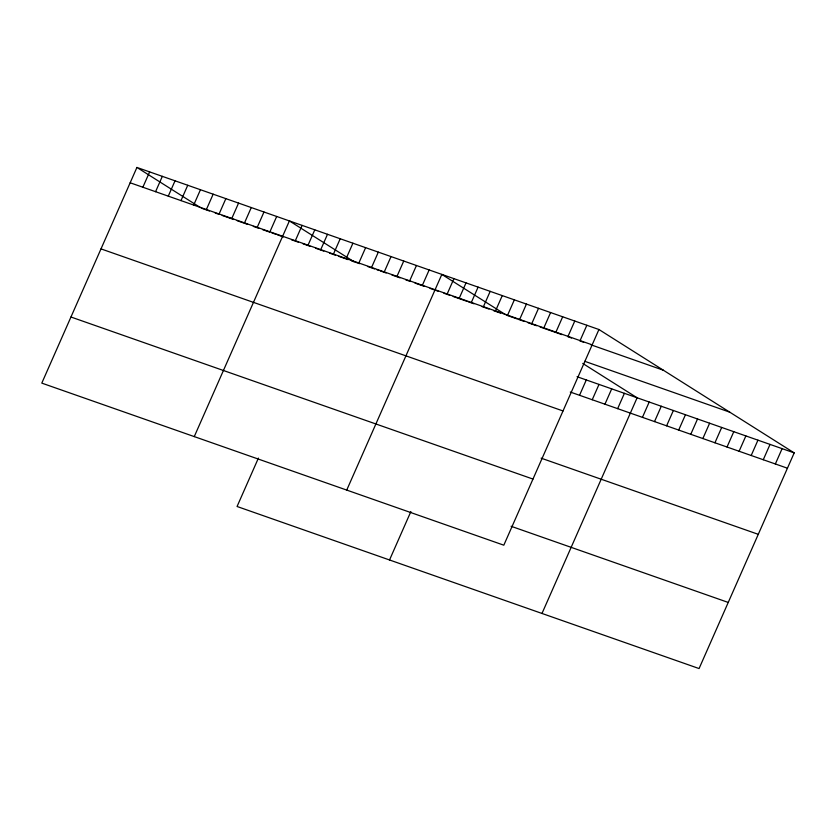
<?xml version="1.0" encoding="UTF-8"?>
<svg xmlns="http://www.w3.org/2000/svg" width="836" height="836" viewBox="0 0 836 836"><rect width="100%" height="100%" fill="white"/><g stroke="black" fill="none" stroke-linecap="round" stroke-linejoin="round"><path stroke-width="1.25" d="M136.926 167.44L41.8 383.118L503.815 545.187L598.931 329.509L136.926 167.44L200.358 207.527M142.862 187.233L149.634 171.902M155.569 191.695L162.33 176.354M168.276 196.146L175.037 180.816M180.984 200.609L187.745 185.268M193.691 205.06L200.452 189.73M206.387 209.522L213.159 194.182M219.095 213.974L225.856 198.644M231.802 218.436L238.563 203.096M244.509 222.888L251.27 207.558M257.216 227.35L263.977 212.01M269.923 231.802L276.685 216.472M194.266 436.601L289.392 220.923L353.827 261.637M295.327 240.716L302.089 225.386M308.035 245.178L314.796 229.837M320.742 249.63L327.503 234.299M333.449 254.092L340.21 238.751M346.146 258.543L352.917 243.213M258.418 458.086L237.069 506.491L699.074 668.56L794.2 452.882L598.931 329.509M358.853 263.006L365.614 247.665M371.56 267.457L378.321 252.127M384.267 271.919L391.029 256.579M396.975 276.371L403.736 261.041M409.682 280.823L416.443 265.493M422.379 285.285L429.15 269.955M346.731 490.084L441.847 274.407L505.278 314.482M447.166 293.979L453.938 278.649M459.257 298.222L466.018 282.881M471.337 302.454L478.098 287.124M483.417 306.697L490.189 291.356M495.508 310.929L502.269 295.599M389.524 559.974L410.873 511.569M507.588 315.172L514.349 299.842M519.668 319.415L526.44 304.074M531.759 323.647L538.52 308.317M543.839 327.89L550.6 312.549M555.919 332.132L562.68 316.792M568.01 336.365L574.771 321.034M580.09 340.607L586.851 325.267M579.536 395.292L586.297 379.952M592.233 399.744L599.004 384.414M604.94 404.206L611.701 388.865M617.647 408.658L624.408 393.328M541.989 613.457L637.116 397.779L582.744 363.43M642.435 417.352L649.196 402.022M654.515 421.595L661.286 406.254M666.605 425.827L673.367 410.497M678.686 430.07L685.447 414.729M690.766 434.312L697.537 418.972M702.857 438.545L709.618 423.215M714.937 442.787L721.698 427.447M727.017 447.02L733.778 431.69M739.108 451.262L745.869 435.932M751.188 455.505L757.949 440.164M763.268 459.737L770.029 444.407M775.348 463.98L782.12 448.639M130.165 182.781L592.17 344.84M201.361 208.154L209.449 210.996M215.218 213.023L218.687 214.235M222.157 215.448L233.704 219.502M237.163 220.714L247.56 224.361M253.339 226.389L259.108 228.416M262.577 229.628L269.505 232.063M271.815 232.868L276.434 234.498M277.594 234.895L283.373 236.922M291.45 239.765L298.379 242.189M303.008 243.809L309.937 246.244M315.705 248.271L323.793 251.103M329.572 253.13L335.34 255.158M338.81 256.37L348.048 259.609M351.517 260.832L359.595 263.664M367.683 266.496L374.612 268.931M376.921 269.746L379.23 270.55M380.39 270.958L386.169 272.985M391.938 275.013L400.026 277.845M405.805 279.872L410.424 281.492M415.043 283.111L424.28 286.351M430.059 288.378L438.137 291.221M443.916 293.237L449.695 295.265M453.154 296.487L467.021 301.347M468.17 301.754L473.949 303.771M482.038 306.613L488.966 309.038M493.585 310.668L500.513 313.092M506.292 315.12L517.16 318.934M518.372 319.362L524.412 321.473M528.038 322.748L536.493 325.716M540.119 326.991L561.876 334.619M567.916 336.741L571.542 338.005M579.996 340.973L583.622 342.248M590.874 344.787L663.376 370.223M584.761 361.309L729.765 412.169M577.059 376.712L794.2 452.882M570.288 392.042L787.439 468.212M100.999 248.888L563.015 410.957M541.132 458.159L758.273 534.329M70.956 317.011L532.971 479.07M511.089 526.272L728.24 602.442"/></g></svg>
